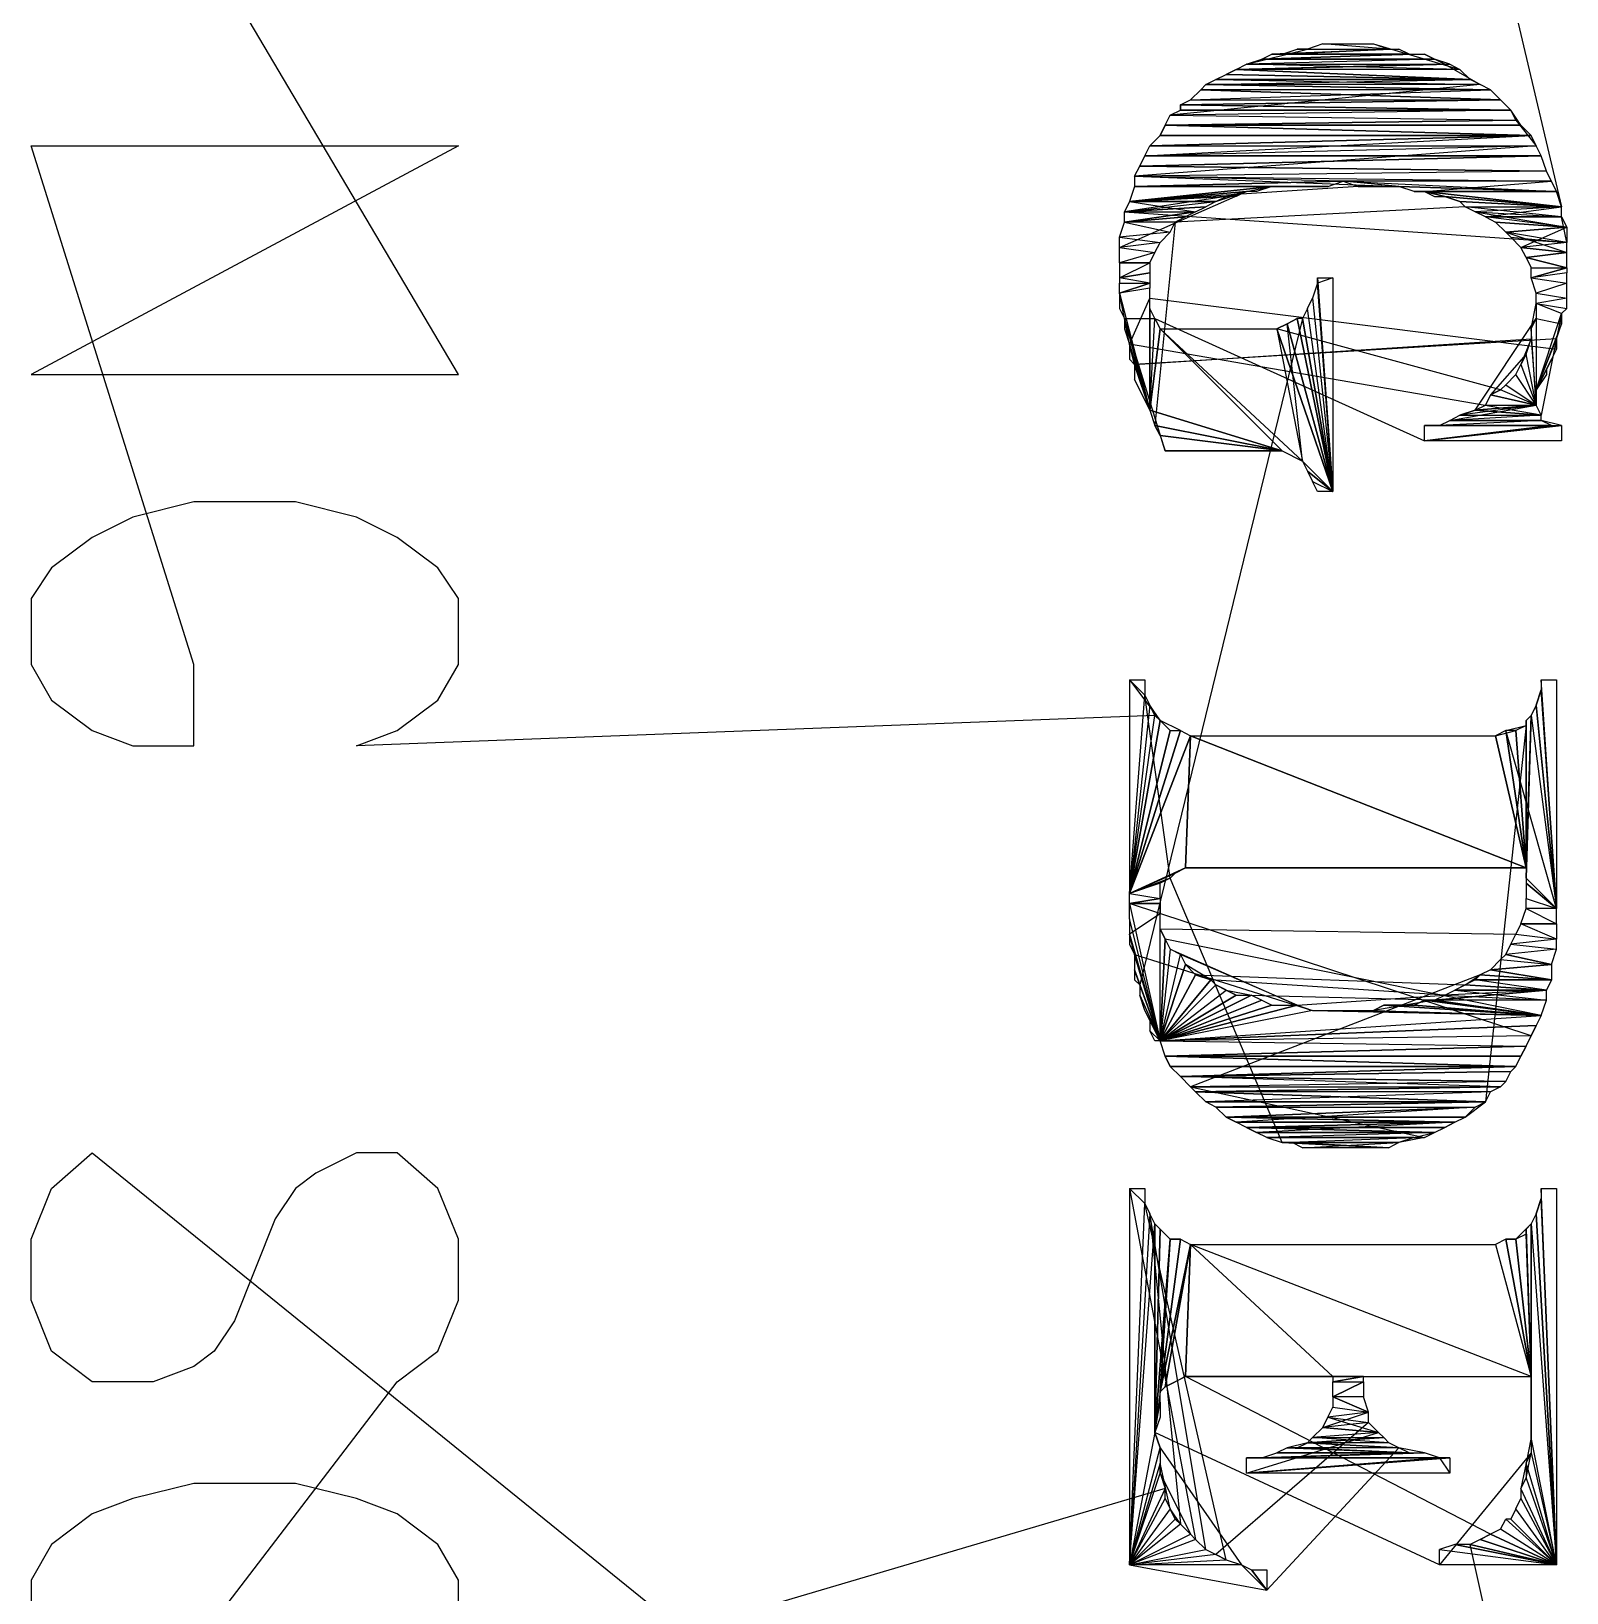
# Model space of a CAD drawing. Header units: metres. Extents: x 0 to 805, y 0 to 1107.
# Drawn here: x 106.29 to 125.47, y 117.81 to 137.3 of the extents above; entities that cross this region are included whole.
import ezdxf

# ---------------------------------------------------------------- set-up
doc = ezdxf.new("R2010")
doc.units = ezdxf.units.M
doc.layers.add('GUIDES', color=8, linetype='Continuous')
doc.layers.add('ROADS', color=7, linetype='Continuous')

msp = doc.modelspace()

# ---------------------------------------------------------------- linework, layer by layer
at = {"layer": 'GUIDES'}
for points in [[(123.373, 137.082), (121.913, 137.019), (123.5, 137.019), (123.373, 137.082)], [(123.246, 137.082), (123.373, 137.082), (121.913, 137.019), (123.246, 137.082)], [(122.103, 137.082), (123.246, 137.082), (121.913, 137.019), (122.103, 137.082)], [(122.23, 137.082), (123.246, 137.082), (122.421, 137.146), (122.23, 137.082)], [(123.246, 137.082), (122.421, 137.146), (123.056, 137.146), (123.246, 137.082)], [(124.008, 136.892), (124.135, 136.828), (121.341, 136.828), (124.008, 136.892)], [(123.945, 136.892), (124.008, 136.892), (121.341, 136.828), (123.945, 136.892)], [(121.468, 136.892), (123.945, 136.892), (121.341, 136.828), (121.468, 136.892)], [(121.659, 136.955), (123.818, 136.955), (121.468, 136.892), (121.659, 136.955)], [(123.818, 136.955), (121.468, 136.892), (123.945, 136.892), (123.818, 136.955)], [(123.691, 137.019), (121.659, 136.955), (123.818, 136.955), (123.691, 137.019)], [(123.5, 137.019), (123.691, 137.019), (121.659, 136.955), (123.5, 137.019)], [(121.786, 137.019), (123.5, 137.019), (121.659, 136.955), (121.786, 137.019)], [(121.087, 136.701), (124.389, 136.638), (120.96, 136.638), (121.087, 136.701)], [(121.214, 136.765), (124.262, 136.701), (121.087, 136.701), (121.214, 136.765)], [(124.262, 136.701), (121.087, 136.701), (124.389, 136.638), (124.262, 136.701)], [(121.341, 136.828), (121.214, 136.765), (124.262, 136.701), (121.341, 136.828)], [(124.135, 136.828), (121.341, 136.828), (124.262, 136.701), (124.135, 136.828)], [(120.897, 136.574), (120.77, 136.447), (124.643, 136.447), (120.897, 136.574)], [(120.96, 136.638), (124.516, 136.574), (120.897, 136.574), (120.96, 136.638)], [(124.516, 136.574), (120.897, 136.574), (124.643, 136.447), (124.516, 136.574)], [(124.389, 136.638), (120.96, 136.638), (124.516, 136.574), (124.389, 136.638)], [(120.643, 136.32), (124.77, 136.32), (120.516, 136.257), (120.643, 136.32)], [(124.77, 136.32), (120.516, 136.257), (124.834, 136.193), (124.77, 136.32)], [(120.77, 136.447), (124.643, 136.447), (120.643, 136.384), (120.77, 136.447)], [(124.643, 136.447), (120.643, 136.384), (124.77, 136.32), (124.643, 136.447)], [(120.643, 136.384), (120.643, 136.32), (124.77, 136.32), (120.643, 136.384)], [(120.452, 136.13), (120.389, 136.003), (125.024, 136.003), (120.452, 136.13)], [(120.516, 136.257), (124.834, 136.193), (120.452, 136.13), (120.516, 136.257)], [(124.834, 136.193), (124.897, 136.13), (120.452, 136.13), (124.834, 136.193)], [(124.897, 136.13), (120.452, 136.13), (125.024, 136.003), (124.897, 136.13)], [(120.389, 136.003), (125.024, 136.003), (120.262, 135.876), (120.389, 136.003)], [(125.024, 136.003), (120.262, 135.876), (125.088, 135.876), (125.024, 136.003)], [(120.198, 135.749), (125.151, 135.749), (120.135, 135.622), (120.198, 135.749)], [(125.151, 135.749), (120.135, 135.622), (125.215, 135.558), (125.151, 135.749)], [(120.262, 135.876), (125.088, 135.876), (120.198, 135.749), (120.262, 135.876)], [(125.088, 135.876), (120.198, 135.749), (125.151, 135.749), (125.088, 135.876)], [(120.135, 135.622), (125.215, 135.558), (120.071, 135.495), (120.135, 135.622)], [(125.215, 135.558), (120.071, 135.495), (125.278, 135.431), (125.215, 135.558)], [(125.278, 135.431), (122.675, 135.431), (120.071, 135.495), (125.278, 135.431)], [(122.675, 135.431), (120.071, 135.495), (120.071, 135.368), (122.675, 135.431)], [(121.468, 135.304), (121.786, 135.368), (120.008, 135.177), (121.468, 135.304)], [(121.786, 135.368), (120.071, 135.368), (120.008, 135.177), (121.786, 135.368)], [(121.214, 135.241), (121.468, 135.304), (120.008, 135.177), (121.214, 135.241)], [(122.675, 135.431), (120.071, 135.368), (122.484, 135.368), (122.675, 135.431)], [(121.341, 135.241), (121.214, 135.241), (121.468, 135.304), (121.341, 135.241)], [(121.595, 135.304), (121.468, 135.304), (121.786, 135.368), (121.595, 135.304)], [(122.865, 135.368), (123.373, 135.368), (122.675, 135.431), (122.865, 135.368)], [(123.373, 135.368), (122.675, 135.431), (125.342, 135.304), (123.373, 135.368)], [(122.675, 135.431), (125.342, 135.304), (125.278, 135.431), (122.675, 135.431)], [(123.373, 135.368), (125.342, 135.304), (123.564, 135.304), (123.373, 135.368)], [(123.818, 135.241), (123.945, 135.241), (123.691, 135.304), (123.818, 135.241)], [(123.945, 135.241), (123.691, 135.304), (125.405, 135.114), (123.945, 135.241)], [(123.691, 135.304), (125.342, 135.304), (125.405, 135.114), (123.691, 135.304)], [(120.96, 135.114), (119.944, 135.05), (121.087, 135.177), (120.96, 135.114)], [(119.944, 135.05), (121.087, 135.177), (120.008, 135.177), (119.944, 135.05)], [(120.96, 135.114), (119.944, 135.05), (120.833, 135.05), (120.96, 135.114)], [(121.214, 135.241), (120.008, 135.177), (121.087, 135.177), (121.214, 135.241)], [(125.405, 135.114), (124.135, 135.177), (123.945, 135.241), (125.405, 135.114)], [(124.199, 135.114), (125.405, 135.114), (124.135, 135.177), (124.199, 135.114)], [(124.199, 135.114), (125.405, 135.114), (124.326, 135.05), (124.199, 135.114)], [(125.405, 135.114), (124.326, 135.05), (125.405, 134.987), (125.405, 135.114)], [(119.944, 134.923), (120.516, 134.796), (119.881, 134.733), (119.944, 134.923)], [(120.833, 135.05), (120.706, 134.987), (119.944, 134.923), (120.833, 135.05)], [(119.944, 135.05), (120.833, 135.05), (119.944, 134.923), (119.944, 135.05)], [(120.706, 134.987), (120.579, 134.923), (119.944, 134.923), (120.706, 134.987)], [(120.579, 134.923), (119.944, 134.923), (120.516, 134.796), (120.579, 134.923)], [(124.326, 135.05), (125.405, 134.987), (124.453, 134.987), (124.326, 135.05)], [(124.58, 134.923), (125.469, 134.86), (124.453, 134.987), (124.58, 134.923)], [(125.469, 134.86), (124.453, 134.987), (125.405, 134.987), (125.469, 134.86)], [(124.707, 134.796), (125.469, 134.86), (124.58, 134.923), (124.707, 134.796)], [(120.516, 134.796), (119.881, 134.733), (120.389, 134.669), (120.516, 134.796)], [(119.881, 134.733), (120.389, 134.669), (119.881, 134.606), (119.881, 134.733)], [(125.469, 134.669), (124.707, 134.796), (125.469, 134.86), (125.469, 134.669)], [(124.77, 134.733), (125.469, 134.669), (124.707, 134.796), (124.77, 134.733)], [(124.77, 134.733), (125.469, 134.669), (124.897, 134.606), (124.77, 134.733)], [(120.389, 134.669), (119.881, 134.606), (120.325, 134.542), (120.389, 134.669)], [(119.881, 134.606), (120.325, 134.542), (119.881, 134.415), (119.881, 134.606)], [(120.325, 134.542), (119.881, 134.415), (120.262, 134.415), (120.325, 134.542)], [(125.469, 134.669), (124.897, 134.606), (125.469, 134.542), (125.469, 134.669)], [(124.897, 134.606), (125.469, 134.542), (124.961, 134.479), (124.897, 134.606)], [(125.469, 134.542), (124.961, 134.479), (125.469, 134.352), (125.469, 134.542)], [(120.262, 134.288), (119.881, 134.225), (120.262, 134.415), (120.262, 134.288)], [(119.881, 134.225), (120.262, 134.415), (119.881, 134.415), (119.881, 134.225)], [(124.961, 134.479), (125.024, 134.352), (125.469, 134.352), (124.961, 134.479)], [(125.469, 134.352), (125.469, 134.288), (125.024, 134.225), (125.469, 134.352)], [(125.024, 134.352), (125.469, 134.352), (125.024, 134.225), (125.024, 134.352)], [(120.262, 134.161), (119.881, 134.225), (120.262, 134.288), (120.262, 134.161)], [(119.881, 134.161), (120.262, 134.161), (119.881, 134.225), (119.881, 134.161)], [(120.262, 134.161), (120.262, 134.098), (119.881, 134.034), (120.262, 134.161)], [(119.881, 134.161), (120.262, 134.161), (119.881, 134.034), (119.881, 134.161)], [(122.294, 133.971), (122.548, 131.558), (122.357, 134.161), (122.294, 133.971)], [(122.548, 131.558), (122.357, 134.161), (122.357, 134.225), (122.548, 131.558)], [(122.548, 131.558), (122.357, 134.225), (122.548, 134.225), (122.548, 131.558)], [(125.469, 134.288), (125.024, 134.225), (125.469, 134.161), (125.469, 134.288)], [(125.024, 134.225), (125.469, 134.161), (125.088, 134.034), (125.024, 134.225)], [(125.469, 134.161), (125.088, 134.034), (125.469, 133.971), (125.469, 134.161)], [(120.262, 134.098), (119.881, 134.034), (120.262, 132.574), (120.262, 134.098)], [(119.881, 133.844), (119.944, 133.717), (119.881, 134.034), (119.881, 133.844)], [(119.944, 133.717), (119.881, 134.034), (120.262, 132.574), (119.944, 133.717)], [(122.548, 131.558), (122.23, 133.844), (122.294, 133.971), (122.548, 131.558)], [(125.088, 134.034), (125.469, 133.971), (125.088, 133.907), (125.088, 134.034)], [(125.469, 133.971), (125.088, 133.907), (125.469, 133.844), (125.469, 133.971)], [(120.262, 132.574), (120.325, 133.717), (120.262, 133.844), (120.262, 132.574)], [(122.167, 133.717), (122.548, 131.558), (122.23, 133.844), (122.167, 133.717)], [(125.469, 133.844), (125.405, 133.78), (125.088, 133.907), (125.469, 133.844)], [(125.405, 133.78), (125.088, 133.907), (125.088, 132.828), (125.405, 133.78)], [(125.405, 133.78), (125.405, 133.653), (125.088, 132.828), (125.405, 133.78)], [(119.944, 133.59), (120.008, 133.399), (119.944, 133.717), (119.944, 133.59)], [(120.008, 133.399), (119.944, 133.717), (120.262, 132.574), (120.008, 133.399)], [(120.389, 133.59), (120.262, 132.574), (120.325, 133.717), (120.389, 133.59)], [(121.913, 132.066), (120.262, 132.574), (120.389, 133.59), (121.913, 132.066)], [(121.913, 132.066), (122.167, 131.939), (120.389, 133.59), (121.913, 132.066)], [(122.167, 131.939), (120.389, 133.59), (121.849, 133.59), (122.167, 131.939)], [(122.548, 131.558), (121.849, 133.59), (121.976, 133.653), (122.548, 131.558)], [(122.167, 131.939), (122.548, 131.558), (121.849, 133.59), (122.167, 131.939)], [(122.103, 133.717), (121.976, 133.653), (122.548, 131.558), (122.103, 133.717)], [(122.167, 133.717), (122.103, 133.717), (122.548, 131.558), (122.167, 133.717)], [(125.088, 132.637), (125.024, 133.59), (125.088, 133.717), (125.088, 132.637)], [(125.024, 133.463), (125.088, 132.637), (125.024, 133.59), (125.024, 133.463)], [(125.088, 132.828), (125.342, 133.463), (125.405, 133.653), (125.088, 132.828)], [(120.008, 133.209), (120.071, 133.145), (120.008, 133.399), (120.008, 133.209)], [(120.071, 133.145), (120.008, 133.399), (120.262, 132.574), (120.071, 133.145)], [(125.088, 132.637), (124.961, 133.272), (125.024, 133.463), (125.088, 132.637)], [(125.342, 133.336), (125.088, 132.828), (125.342, 133.463), (125.342, 133.336)], [(124.897, 133.145), (125.088, 132.637), (124.961, 133.272), (124.897, 133.145)], [(125.215, 133.082), (125.088, 132.828), (125.278, 133.209), (125.215, 133.082)], [(120.071, 133.145), (120.071, 132.955), (120.262, 132.574), (120.071, 133.145)], [(120.262, 132.574), (120.135, 132.828), (120.071, 132.955), (120.262, 132.574)], [(124.707, 132.891), (125.088, 132.637), (124.834, 133.018), (124.707, 132.891)], [(125.088, 132.637), (124.834, 133.018), (124.897, 133.145), (125.088, 132.637)], [(125.215, 133.082), (125.215, 133.018), (125.088, 132.828), (125.215, 133.082)], [(124.516, 132.764), (124.453, 132.637), (125.088, 132.637), (124.516, 132.764)], [(124.516, 132.764), (125.088, 132.637), (124.643, 132.828), (124.516, 132.764)], [(125.088, 132.637), (124.643, 132.828), (124.707, 132.891), (125.088, 132.637)], [(120.325, 132.383), (121.913, 132.066), (120.262, 132.574), (120.325, 132.383)], [(124.326, 132.574), (124.135, 132.51), (125.151, 132.51), (124.326, 132.574)], [(124.453, 132.637), (125.088, 132.637), (124.326, 132.574), (124.453, 132.637)], [(125.088, 132.637), (124.326, 132.574), (125.151, 132.51), (125.088, 132.637)], [(121.913, 132.066), (120.389, 132.256), (120.325, 132.383), (121.913, 132.066)], [(125.405, 132.383), (125.405, 132.193), (123.691, 132.193), (125.405, 132.383)], [(125.278, 132.383), (125.405, 132.383), (123.691, 132.193), (125.278, 132.383)], [(123.691, 132.383), (125.278, 132.383), (123.691, 132.193), (123.691, 132.383)], [(124.008, 132.447), (125.151, 132.447), (123.881, 132.383), (124.008, 132.447)], [(125.151, 132.447), (123.881, 132.383), (125.278, 132.383), (125.151, 132.447)], [(124.135, 132.51), (125.151, 132.51), (124.008, 132.447), (124.135, 132.51)], [(125.151, 132.51), (124.008, 132.447), (125.151, 132.447), (125.151, 132.51)], [(120.452, 132.066), (121.913, 132.066), (120.389, 132.256), (120.452, 132.066)], [(122.167, 131.939), (122.23, 131.812), (122.548, 131.558), (122.167, 131.939)], [(122.23, 131.812), (122.294, 131.685), (122.548, 131.558), (122.23, 131.812)], [(122.294, 131.685), (122.548, 131.558), (122.357, 131.558), (122.294, 131.685)], [(120.008, 126.541), (120.198, 129.018), (120.008, 129.208), (120.008, 126.541)], [(120.198, 129.018), (120.008, 129.208), (120.198, 129.208), (120.198, 129.018)], [(125.342, 126.351), (125.088, 128.891), (125.151, 129.081), (125.342, 126.351)], [(125.151, 129.081), (125.342, 126.351), (125.151, 129.208), (125.151, 129.081)], [(125.342, 126.351), (125.151, 129.208), (125.342, 129.208), (125.342, 126.351)], [(120.262, 128.891), (120.008, 126.541), (120.198, 129.018), (120.262, 128.891)], [(120.008, 126.541), (120.325, 128.764), (120.262, 128.891), (120.008, 126.541)], [(125.024, 128.764), (125.342, 126.351), (125.088, 128.891), (125.024, 128.764)], [(120.389, 128.7), (120.008, 126.541), (120.325, 128.764), (120.389, 128.7)], [(120.389, 128.7), (120.516, 128.573), (120.008, 126.541), (120.389, 128.7)], [(125.024, 128.764), (124.961, 128.7), (124.961, 126.732), (125.024, 128.764)], [(125.342, 126.351), (124.961, 126.732), (125.024, 128.764), (125.342, 126.351)], [(120.643, 128.573), (120.77, 128.51), (120.008, 126.541), (120.643, 128.573)], [(120.516, 128.573), (120.643, 128.573), (120.008, 126.541), (120.516, 128.573)], [(120.706, 126.859), (120.77, 128.51), (120.008, 126.541), (120.706, 126.859)], [(124.961, 126.859), (120.706, 126.859), (120.77, 128.51), (124.961, 126.859)], [(124.961, 126.859), (120.77, 128.51), (124.58, 128.51), (124.961, 126.859)], [(124.707, 128.573), (124.58, 128.51), (124.961, 126.859), (124.707, 128.573)], [(124.834, 128.573), (124.707, 128.573), (124.961, 126.859), (124.834, 128.573)], [(124.834, 128.573), (124.961, 126.859), (124.961, 128.637), (124.834, 128.573)], [(120.008, 126.541), (120.579, 126.795), (120.706, 126.859), (120.008, 126.541)], [(120.516, 126.732), (120.008, 126.541), (120.579, 126.795), (120.516, 126.732)], [(120.516, 126.732), (120.389, 126.668), (120.008, 126.541), (120.516, 126.732)], [(124.961, 126.668), (125.342, 126.351), (124.961, 126.732), (124.961, 126.668)], [(120.389, 126.668), (120.008, 126.541), (120.389, 126.478), (120.389, 126.668)], [(120.008, 126.541), (120.389, 126.478), (120.008, 126.414), (120.008, 126.541)], [(124.961, 126.668), (124.961, 126.478), (125.342, 126.351), (124.961, 126.668)], [(120.389, 126.478), (120.389, 126.414), (120.008, 126.414), (120.389, 126.478)], [(120.389, 124.7), (120.008, 126.224), (120.008, 126.414), (120.389, 124.7)], [(120.389, 126.414), (120.008, 126.414), (120.389, 124.7), (120.389, 126.414)], [(124.961, 126.351), (125.342, 126.16), (124.897, 126.16), (124.961, 126.351)], [(124.961, 126.478), (125.342, 126.351), (124.961, 126.351), (124.961, 126.478)], [(125.342, 126.351), (124.961, 126.351), (125.342, 126.16), (125.342, 126.351)], [(120.008, 126.033), (120.389, 124.7), (120.008, 126.224), (120.008, 126.033)], [(124.834, 126.033), (125.342, 125.97), (124.897, 126.16), (124.834, 126.033)], [(125.342, 125.97), (124.897, 126.16), (125.342, 126.16), (125.342, 125.97)], [(120.008, 125.906), (120.071, 125.779), (120.008, 126.033), (120.008, 125.906)], [(120.071, 125.779), (120.008, 126.033), (120.389, 124.7), (120.071, 125.779)], [(120.389, 126.097), (120.452, 125.97), (120.389, 124.7), (120.389, 126.097)], [(120.452, 125.97), (120.516, 125.843), (120.389, 124.7), (120.452, 125.97)], [(124.834, 126.033), (125.342, 125.97), (124.77, 125.906), (124.834, 126.033)], [(125.342, 125.97), (124.77, 125.906), (125.342, 125.843), (125.342, 125.97)], [(120.071, 125.589), (120.389, 124.7), (120.071, 125.779), (120.071, 125.589)], [(120.389, 124.7), (120.643, 125.779), (120.516, 125.843), (120.389, 124.7)], [(120.706, 125.652), (120.389, 124.7), (120.643, 125.779), (120.706, 125.652)], [(124.707, 125.779), (124.643, 125.716), (125.278, 125.652), (124.707, 125.779)], [(124.77, 125.906), (125.342, 125.843), (124.707, 125.779), (124.77, 125.906)], [(125.342, 125.843), (124.707, 125.779), (125.278, 125.652), (125.342, 125.843)], [(120.071, 125.462), (120.135, 125.398), (120.071, 125.589), (120.071, 125.462)], [(120.135, 125.398), (120.071, 125.589), (120.389, 124.7), (120.135, 125.398)], [(120.706, 125.652), (120.833, 125.525), (120.389, 124.7), (120.706, 125.652)], [(124.389, 125.525), (125.278, 125.462), (124.516, 125.589), (124.389, 125.525)], [(124.643, 125.716), (125.278, 125.652), (124.516, 125.589), (124.643, 125.716)], [(125.278, 125.462), (124.516, 125.589), (125.278, 125.652), (125.278, 125.462)], [(120.135, 125.398), (120.135, 125.271), (120.389, 124.7), (120.135, 125.398)], [(120.833, 125.525), (121.024, 125.462), (120.389, 124.7), (120.833, 125.525)], [(121.024, 125.462), (121.087, 125.398), (120.389, 124.7), (121.024, 125.462)], [(120.389, 124.7), (121.214, 125.335), (121.087, 125.398), (120.389, 124.7)], [(124.199, 125.398), (124.072, 125.335), (125.215, 125.335), (124.199, 125.398)], [(124.199, 125.398), (125.215, 125.335), (124.326, 125.462), (124.199, 125.398)], [(124.326, 125.462), (125.278, 125.462), (124.389, 125.525), (124.326, 125.462)], [(125.215, 125.335), (124.326, 125.462), (125.278, 125.462), (125.215, 125.335)], [(120.389, 124.7), (120.198, 125.081), (120.135, 125.271), (120.389, 124.7)], [(121.341, 125.271), (120.389, 124.7), (121.214, 125.335), (121.341, 125.271)], [(121.532, 125.271), (121.659, 125.208), (120.389, 124.7), (121.532, 125.271)], [(121.341, 125.271), (121.532, 125.271), (120.389, 124.7), (121.341, 125.271)], [(121.659, 125.208), (121.786, 125.144), (120.389, 124.7), (121.659, 125.208)], [(123.691, 125.208), (123.564, 125.144), (125.151, 125.017), (123.691, 125.208)], [(123.818, 125.208), (123.691, 125.208), (125.151, 125.017), (123.818, 125.208)], [(123.945, 125.271), (125.215, 125.208), (123.818, 125.208), (123.945, 125.271)], [(125.215, 125.208), (123.818, 125.208), (125.151, 125.017), (125.215, 125.208)], [(124.072, 125.335), (125.215, 125.335), (123.945, 125.271), (124.072, 125.335)], [(125.215, 125.335), (123.945, 125.271), (125.215, 125.208), (125.215, 125.335)], [(122.103, 125.144), (122.294, 125.081), (120.389, 124.7), (122.103, 125.144)], [(121.786, 125.144), (122.103, 125.144), (120.389, 124.7), (121.786, 125.144)], [(120.389, 124.7), (125.151, 125.017), (122.294, 125.081), (120.389, 124.7)], [(125.088, 124.89), (120.389, 124.7), (125.151, 125.017), (125.088, 124.89)], [(125.151, 125.017), (122.294, 125.081), (123.056, 125.081), (125.151, 125.017)], [(123.183, 125.144), (123.056, 125.081), (125.151, 125.017), (123.183, 125.144)], [(123.564, 125.144), (123.183, 125.144), (125.151, 125.017), (123.564, 125.144)], [(120.262, 124.954), (120.262, 124.827), (120.389, 124.7), (120.262, 124.954)], [(120.262, 124.827), (120.389, 124.7), (120.325, 124.7), (120.262, 124.827)], [(125.088, 124.89), (125.024, 124.763), (120.389, 124.7), (125.088, 124.89)], [(125.024, 124.763), (120.389, 124.7), (124.961, 124.636), (125.024, 124.763)], [(120.389, 124.7), (124.961, 124.636), (120.452, 124.509), (120.389, 124.7)], [(124.961, 124.636), (124.897, 124.509), (120.452, 124.509), (124.961, 124.636)], [(120.452, 124.509), (120.516, 124.382), (124.834, 124.382), (120.452, 124.509)], [(124.897, 124.509), (120.452, 124.509), (124.834, 124.382), (124.897, 124.509)], [(120.516, 124.382), (124.834, 124.382), (120.643, 124.255), (120.516, 124.382)], [(124.834, 124.382), (124.77, 124.319), (120.643, 124.255), (124.834, 124.382)], [(124.77, 124.319), (120.643, 124.255), (124.707, 124.192), (124.77, 124.319)], [(120.643, 124.255), (124.707, 124.192), (120.77, 124.128), (120.643, 124.255)], [(124.707, 124.192), (120.77, 124.128), (124.643, 124.128), (124.707, 124.192)], [(120.77, 124.128), (124.643, 124.128), (120.833, 124.065), (120.77, 124.128)], [(124.643, 124.128), (124.516, 124.065), (120.833, 124.065), (124.643, 124.128)], [(120.833, 124.065), (120.96, 123.938), (124.453, 123.938), (120.833, 124.065)], [(124.516, 124.065), (120.833, 124.065), (124.453, 123.938), (124.516, 124.065)], [(120.96, 123.938), (124.453, 123.938), (121.087, 123.874), (120.96, 123.938)], [(124.453, 123.938), (121.087, 123.874), (124.326, 123.874), (124.453, 123.938)], [(121.087, 123.874), (124.326, 123.874), (121.214, 123.747), (121.087, 123.874)], [(124.326, 123.874), (124.199, 123.747), (121.214, 123.747), (124.326, 123.874)], [(121.214, 123.747), (121.341, 123.684), (124.072, 123.684), (121.214, 123.747)], [(124.199, 123.747), (121.214, 123.747), (124.072, 123.684), (124.199, 123.747)], [(121.341, 123.684), (124.072, 123.684), (121.468, 123.62), (121.341, 123.684)], [(124.072, 123.684), (123.945, 123.62), (121.468, 123.62), (124.072, 123.684)], [(121.468, 123.62), (121.595, 123.557), (123.818, 123.557), (121.468, 123.62)], [(123.945, 123.62), (121.468, 123.62), (123.818, 123.557), (123.945, 123.62)], [(121.595, 123.557), (123.818, 123.557), (121.722, 123.493), (121.595, 123.557)], [(123.818, 123.557), (121.722, 123.493), (123.691, 123.493), (123.818, 123.557)], [(123.564, 123.493), (121.722, 123.493), (121.913, 123.43), (123.564, 123.493)], [(123.564, 123.493), (123.373, 123.43), (121.913, 123.43), (123.564, 123.493)], [(122.04, 123.43), (123.246, 123.366), (122.167, 123.366), (122.04, 123.43)], [(122.04, 123.43), (123.373, 123.43), (123.246, 123.366), (122.04, 123.43)], [(120.008, 118.159), (120.198, 122.668), (120.008, 122.858), (120.008, 118.159)], [(120.198, 122.668), (120.008, 122.858), (120.198, 122.858), (120.198, 122.668)], [(125.151, 122.731), (125.342, 118.159), (125.151, 122.858), (125.151, 122.731)], [(125.342, 118.159), (125.151, 122.858), (125.342, 122.858), (125.342, 118.159)], [(120.262, 122.541), (120.008, 118.159), (120.198, 122.668), (120.262, 122.541)], [(125.342, 118.159), (125.088, 122.541), (125.151, 122.731), (125.342, 118.159)], [(120.008, 118.159), (120.325, 122.414), (120.262, 122.541), (120.008, 118.159)], [(125.024, 122.414), (125.342, 118.159), (125.088, 122.541), (125.024, 122.414)], [(120.325, 119.81), (120.008, 118.159), (120.325, 122.414), (120.325, 119.81)], [(120.325, 122.414), (120.389, 122.35), (120.325, 119.81), (120.325, 122.414)], [(120.389, 122.35), (120.516, 122.223), (120.325, 119.81), (120.389, 122.35)], [(124.961, 122.287), (124.834, 122.223), (125.024, 120.509), (124.961, 122.287)], [(125.024, 120.509), (124.961, 122.35), (125.024, 122.414), (125.024, 120.509)], [(124.961, 122.287), (125.024, 120.509), (124.961, 122.35), (124.961, 122.287)], [(125.342, 118.159), (125.024, 119.747), (125.024, 122.414), (125.342, 118.159)], [(120.516, 122.223), (120.389, 120.318), (120.325, 119.81), (120.516, 122.223)], [(120.643, 122.223), (120.77, 122.16), (120.389, 120.318), (120.643, 122.223)], [(120.516, 122.223), (120.643, 122.223), (120.389, 120.318), (120.516, 122.223)], [(120.77, 122.16), (120.452, 120.382), (120.389, 120.318), (120.77, 122.16)], [(120.706, 120.509), (120.77, 122.16), (120.452, 120.382), (120.706, 120.509)], [(122.548, 120.509), (120.706, 120.509), (120.77, 122.16), (122.548, 120.509)], [(122.548, 120.509), (125.024, 120.509), (120.77, 122.16), (122.548, 120.509)], [(125.024, 120.509), (120.77, 122.16), (124.58, 122.16), (125.024, 120.509)], [(124.707, 122.223), (124.58, 122.16), (125.024, 120.509), (124.707, 122.223)], [(124.834, 122.223), (124.707, 122.223), (125.024, 120.509), (124.834, 122.223)], [(120.706, 120.509), (120.579, 120.445), (120.452, 120.382), (120.706, 120.509)], [(122.929, 120.509), (122.548, 120.445), (122.929, 120.445), (122.929, 120.509)], [(122.929, 120.509), (122.548, 120.509), (122.548, 120.445), (122.929, 120.509)], [(120.325, 119.81), (120.389, 120.191), (120.389, 120.318), (120.325, 119.81)], [(122.929, 120.445), (122.929, 120.255), (122.548, 120.255), (122.929, 120.445)], [(122.548, 120.445), (122.929, 120.445), (122.548, 120.255), (122.548, 120.445)], [(120.389, 120.001), (120.325, 119.81), (120.389, 120.191), (120.389, 120.001)], [(122.548, 120.128), (122.992, 120.064), (122.484, 120.001), (122.548, 120.128)], [(122.548, 120.255), (122.548, 120.128), (122.992, 120.064), (122.548, 120.255)], [(122.929, 120.255), (122.548, 120.255), (122.992, 120.064), (122.929, 120.255)], [(122.484, 120.001), (122.992, 119.937), (122.421, 119.874), (122.484, 120.001)], [(122.992, 119.937), (122.421, 119.874), (123.119, 119.81), (122.992, 119.937)], [(122.992, 120.064), (122.484, 120.001), (122.992, 119.937), (122.992, 120.064)], [(120.008, 118.159), (120.389, 119.62), (120.325, 119.81), (120.008, 118.159)], [(123.183, 119.747), (123.246, 119.683), (122.23, 119.683), (123.183, 119.747)], [(122.294, 119.747), (123.183, 119.747), (122.23, 119.683), (122.294, 119.747)], [(122.421, 119.874), (123.119, 119.81), (122.294, 119.747), (122.421, 119.874)], [(123.119, 119.81), (122.294, 119.747), (123.183, 119.747), (123.119, 119.81)], [(125.024, 119.556), (125.342, 118.159), (125.024, 119.747), (125.024, 119.556)], [(120.389, 119.429), (120.008, 118.159), (120.389, 119.62), (120.389, 119.429)], [(123.691, 119.556), (121.659, 119.493), (123.881, 119.493), (123.691, 119.556)], [(123.5, 119.556), (123.691, 119.556), (121.659, 119.493), (123.5, 119.556)], [(121.849, 119.556), (123.5, 119.556), (121.659, 119.493), (121.849, 119.556)], [(121.976, 119.62), (121.849, 119.556), (123.5, 119.556), (121.976, 119.62)], [(122.103, 119.62), (121.976, 119.62), (123.5, 119.556), (122.103, 119.62)], [(122.23, 119.683), (123.373, 119.62), (122.103, 119.62), (122.23, 119.683)], [(123.373, 119.62), (122.103, 119.62), (123.5, 119.556), (123.373, 119.62)], [(123.246, 119.683), (122.23, 119.683), (123.373, 119.62), (123.246, 119.683)], [(125.342, 118.159), (124.961, 119.429), (125.024, 119.556), (125.342, 118.159)], [(120.008, 118.159), (120.389, 119.302), (120.389, 119.429), (120.008, 118.159)], [(124.008, 119.493), (124.008, 119.302), (121.468, 119.302), (124.008, 119.493)], [(123.881, 119.493), (124.008, 119.493), (121.468, 119.302), (123.881, 119.493)], [(121.468, 119.493), (123.881, 119.493), (121.468, 119.302), (121.468, 119.493)], [(124.961, 119.239), (125.342, 118.159), (124.961, 119.429), (124.961, 119.239)], [(120.452, 119.112), (120.008, 118.159), (120.389, 119.302), (120.452, 119.112)], [(120.008, 118.159), (120.452, 118.985), (120.452, 119.112), (120.008, 118.159)], [(125.342, 118.159), (124.897, 119.112), (124.961, 119.239), (125.342, 118.159)], [(124.897, 118.985), (125.342, 118.159), (124.897, 119.112), (124.897, 118.985)], [(120.516, 118.858), (120.008, 118.159), (120.452, 118.985), (120.516, 118.858)], [(125.342, 118.159), (124.834, 118.858), (124.897, 118.985), (125.342, 118.159)], [(120.008, 118.159), (120.579, 118.731), (120.516, 118.858), (120.008, 118.159)], [(120.643, 118.667), (120.008, 118.159), (120.579, 118.731), (120.643, 118.667)], [(125.342, 118.159), (124.643, 118.604), (124.707, 118.731), (125.342, 118.159)], [(124.77, 118.731), (124.707, 118.731), (125.342, 118.159), (124.77, 118.731)], [(124.77, 118.731), (125.342, 118.159), (124.834, 118.858), (124.77, 118.731)], [(120.008, 118.159), (120.77, 118.54), (120.643, 118.667), (120.008, 118.159)], [(120.833, 118.477), (120.008, 118.159), (120.77, 118.54), (120.833, 118.477)], [(125.342, 118.159), (124.389, 118.477), (124.516, 118.54), (125.342, 118.159)], [(124.516, 118.54), (125.342, 118.159), (124.643, 118.604), (124.516, 118.54)], [(120.008, 118.159), (120.96, 118.35), (120.833, 118.477), (120.008, 118.159)], [(121.087, 118.286), (120.008, 118.159), (120.96, 118.35), (121.087, 118.286)], [(124.072, 118.413), (123.881, 118.35), (125.342, 118.159), (124.072, 118.413)], [(123.881, 118.35), (125.342, 118.159), (123.881, 118.159), (123.881, 118.35)], [(124.262, 118.413), (124.072, 118.413), (125.342, 118.159), (124.262, 118.413)], [(124.262, 118.413), (125.342, 118.159), (124.389, 118.477), (124.262, 118.413)], [(120.008, 118.159), (121.214, 118.223), (121.087, 118.286), (120.008, 118.159)], [(121.405, 118.159), (120.008, 118.159), (121.214, 118.223), (121.405, 118.159)], [(121.722, 117.842), (121.405, 118.159), (120.008, 118.159), (121.722, 117.842)], [(121.532, 118.096), (121.722, 117.842), (121.405, 118.159), (121.532, 118.096)], [(121.532, 118.096), (121.722, 118.096), (121.722, 117.842), (121.532, 118.096)]]:
    msp.add_lwpolyline(points, close=True, dxfattribs=at)
at = {"layer": 'ROADS'}
for points in [[(124.58, 138.606), (125.405, 135.114), (123.691, 135.304), (123.945, 135.241), (124.135, 135.177), (125.405, 135.114), (124.326, 135.05), (125.469, 134.86), (124.707, 134.796), (125.469, 134.542), (124.961, 134.479), (125.469, 134.542), (124.897, 134.606), (125.469, 134.86), (124.453, 134.987), (125.405, 135.114), (125.342, 135.304), (123.564, 135.304), (123.691, 135.304), (125.278, 135.431), (122.675, 135.431), (120.071, 135.368), (121.786, 135.368), (122.484, 135.368), (120.071, 135.368), (122.675, 135.431), (125.342, 135.304), (125.215, 135.558), (120.135, 135.622), (125.151, 135.749), (120.198, 135.749), (125.024, 136.003), (120.262, 135.876), (125.024, 136.003), (120.389, 136.003), (120.452, 136.13), (124.897, 136.13), (124.77, 136.32), (120.643, 136.32), (120.643, 136.384), (124.643, 136.447), (120.897, 136.574), (120.77, 136.447), (124.516, 136.574), (120.96, 136.638), (124.262, 136.701), (121.087, 136.701), (124.262, 136.701), (121.214, 136.765), (121.341, 136.828), (124.008, 136.892), (123.818, 136.955), (121.659, 136.955), (123.5, 137.019), (121.913, 137.019), (123.246, 137.082), (122.421, 137.146), (123.056, 137.146), (124.135, 136.828), (121.468, 136.892), (122.23, 137.082), (122.103, 137.082), (123.373, 137.082), (121.786, 137.019), (123.691, 137.019), (123.945, 136.892), (124.389, 136.638), (120.516, 136.257), (124.834, 136.193), (125.088, 135.876), (120.071, 135.495), (120.071, 135.495), (123.373, 135.368), (122.865, 135.368), (120.008, 135.177), (120.833, 135.05), (119.944, 134.923), (120.516, 134.796), (119.881, 134.733), (120.389, 134.669), (119.881, 134.606), (121.468, 135.304), (121.087, 135.177), (121.468, 135.304), (121.214, 135.241), (119.944, 135.05), (120.96, 135.114), (119.944, 135.05), (125.469, 134.669), (125.469, 134.669), (125.405, 134.987), (124.199, 135.114), (120.579, 134.923), (120.325, 132.383), (120.389, 132.256), (121.913, 132.066), (120.262, 132.574), (120.389, 133.59), (120.262, 132.574), (120.262, 133.844), (120.262, 132.574), (120.262, 134.098), (119.881, 134.034), (120.262, 132.574), (121.913, 132.066), (120.325, 132.383), (121.913, 132.066), (120.452, 132.066), (119.944, 133.717), (120.325, 133.717), (123.691, 132.193), (125.278, 132.383), (123.881, 132.383), (123.691, 132.383), (125.405, 132.383), (125.405, 132.193), (123.691, 132.193), (125.405, 132.383), (125.151, 132.447), (124.008, 132.447), (125.088, 132.637), (125.024, 133.59), (125.088, 133.907), (125.088, 132.828), (125.088, 132.637), (124.135, 132.51), (124.326, 132.574), (125.088, 132.637), (124.326, 132.574), (125.088, 133.717), (125.405, 133.653), (125.405, 133.78), (125.151, 132.51), (120.008, 133.399), (120.262, 133.971), (125.342, 133.336), (125.342, 133.463), (120.071, 133.145), (125.024, 133.463), (124.897, 133.145), (124.961, 133.272), (124.516, 132.764), (124.643, 132.828), (121.849, 133.59), (122.548, 131.558), (122.167, 131.939), (121.976, 133.653), (121.849, 133.59), (122.548, 131.558), (122.357, 134.225), (122.548, 134.225), (122.357, 134.161), (122.548, 131.558), (121.976, 133.653), (122.103, 133.717), (122.103, 133.717), (122.548, 131.558), (122.23, 133.844), (122.294, 133.971), (122.548, 131.558), (122.167, 133.717), (120.135, 125.398), (120.071, 125.589), (120.389, 124.7), (120.008, 126.224), (120.008, 126.541), (120.77, 128.51), (120.77, 128.51), (120.706, 126.859), (124.961, 126.859), (124.58, 128.51), (124.834, 128.573), (124.961, 126.859), (125.024, 128.764), (124.961, 126.732), (125.342, 126.351), (125.151, 129.208), (125.342, 129.208), (125.342, 126.351), (125.151, 129.081), (125.088, 128.891), (125.342, 126.351), (124.707, 128.573), (124.961, 128.637), (124.961, 128.7), (124.961, 128.637), (124.453, 123.938), (121.087, 123.874), (124.453, 123.938), (120.833, 124.065), (124.643, 124.128), (124.516, 124.065), (120.96, 123.938), (124.453, 123.938), (121.087, 123.874), (124.326, 123.874), (121.341, 123.684), (124.072, 123.684), (121.595, 123.557), (123.818, 123.557), (121.722, 123.493), (123.564, 123.493), (123.818, 123.557), (121.595, 123.557), (121.468, 123.62), (123.945, 123.62), (124.072, 123.684), (121.341, 123.684), (121.214, 123.747), (124.199, 123.747), (124.453, 123.938), (120.96, 123.938), (120.833, 124.065), (124.643, 124.128), (120.643, 124.255), (124.707, 124.192), (120.643, 124.255), (124.77, 124.319), (124.834, 124.382), (120.516, 124.382), (120.452, 124.509), (124.897, 124.509), (124.961, 124.636), (125.088, 124.89), (125.024, 124.763), (120.008, 126.414), (120.389, 126.414), (120.389, 126.287), (120.008, 126.033), (120.071, 125.779), (120.071, 125.779), (122.294, 125.081), (125.151, 125.017), (120.452, 125.97), (120.389, 126.097), (124.834, 126.033), (125.342, 125.97), (124.77, 125.906), (125.342, 125.843), (124.707, 125.779), (125.278, 125.652), (124.516, 125.589), (125.278, 125.462), (124.326, 125.462), (124.072, 125.335), (125.215, 125.335), (123.818, 125.208), (123.056, 125.081), (123.056, 125.081), (123.183, 125.144), (123.564, 125.144), (123.564, 125.144), (123.691, 125.208), (123.818, 125.208), (125.215, 125.335), (124.072, 125.335), (125.215, 125.208), (123.818, 125.208), (121.341, 125.271), (121.087, 125.398), (121.214, 125.335), (121.532, 125.271), (121.532, 125.271), (121.659, 125.208), (121.786, 125.144), (121.786, 125.144), (122.103, 125.144), (120.643, 125.779), (120.516, 125.843), (122.103, 125.144), (123.945, 125.271), (121.024, 125.462), (121.024, 125.462), (120.706, 125.652), (120.833, 125.525), (124.199, 125.398), (124.389, 125.525), (120.77, 124.128), (123.691, 123.493), (123.373, 123.43), (121.913, 123.43), (123.246, 123.366), (122.167, 123.366), (123.373, 123.43), (123.246, 123.366), (122.04, 123.43), (121.913, 123.43), (120.516, 126.732), (120.198, 129.018), (120.008, 129.208), (120.389, 128.7), (120.516, 128.573), (120.643, 128.573), (120.389, 128.7), (120.262, 128.891), (120.325, 128.764), (110.356, 128.383), (110.864, 128.573), (111.372, 128.954), (111.626, 129.399), (111.626, 130.224), (111.372, 130.605), (110.864, 130.986), (110.356, 131.24), (109.594, 131.431), (108.324, 131.431), (107.562, 131.24), (107.054, 130.986), (106.546, 130.605), (106.292, 130.224), (106.292, 129.399), (106.546, 128.954), (107.054, 128.573), (107.562, 128.383), (108.324, 128.383), (108.324, 129.399), (106.292, 135.876), (111.626, 135.876), (106.292, 133.018), (111.626, 133.018), (106.292, 142.035)], [(107.562, 116.127), (110.864, 120.445), (111.372, 120.826), (111.626, 121.461), (111.626, 122.223), (111.372, 122.858), (110.864, 123.303), (110.356, 123.303), (109.848, 123.049), (109.594, 122.858), (109.34, 122.477), (108.832, 121.207), (108.578, 120.826), (108.324, 120.636), (107.816, 120.445), (107.054, 120.445), (106.546, 120.826), (106.292, 121.461), (106.292, 122.223), (106.546, 122.858), (107.054, 123.303), (122.04, 111.174)], [(125.278, 113.841), (124.262, 118.413), (125.342, 118.159), (124.516, 118.54), (124.389, 118.477), (125.342, 118.159), (124.072, 118.413), (124.072, 118.413), (123.881, 118.35), (125.342, 118.159), (125.151, 122.858), (125.342, 122.858), (125.342, 118.159), (125.151, 122.731), (125.088, 122.541), (125.342, 118.159), (124.834, 118.858), (124.897, 118.985), (125.342, 118.159), (124.77, 118.731), (125.342, 118.159), (124.516, 118.54), (120.706, 120.509), (120.77, 122.16), (120.389, 120.318), (120.452, 120.382), (120.77, 122.16), (120.706, 120.509), (122.548, 120.509), (122.929, 120.509), (125.024, 120.509), (124.834, 122.223), (125.024, 122.414), (124.961, 122.35), (125.024, 120.509), (120.77, 122.16), (124.58, 122.16), (124.58, 122.16), (125.024, 120.509), (124.707, 122.223), (124.834, 122.223), (125.024, 120.509), (124.961, 122.35), (125.024, 120.509), (125.024, 119.747), (124.961, 119.429), (124.897, 119.112), (124.961, 119.239), (125.024, 119.556), (123.881, 118.159), (120.325, 119.81), (120.516, 122.223), (120.516, 122.223), (120.643, 122.223), (120.516, 122.223), (120.325, 119.81), (120.325, 122.414), (120.389, 122.35), (120.325, 119.81), (120.389, 119.62), (121.405, 118.159), (121.722, 117.842), (123.373, 119.62), (122.103, 119.62), (123.5, 119.556), (121.849, 119.556), (121.849, 119.556), (123.5, 119.556), (121.659, 119.493), (123.691, 119.556), (123.373, 119.62), (122.23, 119.683), (123.183, 119.747), (123.246, 119.683), (122.294, 119.747), (123.183, 119.747), (122.23, 119.683), (121.976, 119.62), (123.5, 119.556), (121.659, 119.493), (123.881, 119.493), (124.008, 119.302), (121.468, 119.302), (124.008, 119.493), (123.881, 119.493), (121.468, 119.493), (121.659, 119.493), (123.881, 119.493), (121.468, 119.302), (123.119, 119.81), (122.421, 119.874), (122.992, 120.064), (122.484, 120.001), (123.119, 119.81), (122.992, 119.937), (121.087, 118.286), (121.214, 118.223), (120.198, 122.668), (120.008, 122.858), (120.833, 118.477), (120.96, 118.35), (120.262, 122.541), (120.643, 118.667), (120.516, 118.858), (120.389, 119.429), (120.389, 119.302), (120.77, 118.54), (120.643, 118.667)], [(111.626, 117.143), (111.626, 117.969), (111.372, 118.413), (110.864, 118.794), (110.356, 118.985), (109.594, 119.175), (108.324, 119.175), (107.562, 118.985), (107.054, 118.794), (106.546, 118.413), (106.292, 117.969), (106.292, 117.143)], [(120.008, 118.159), (120.452, 118.985), (120.452, 119.112), (110.356, 116.127)]]:
    msp.add_lwpolyline(points, dxfattribs=at)

doc.saveas('drawing.dxf')
